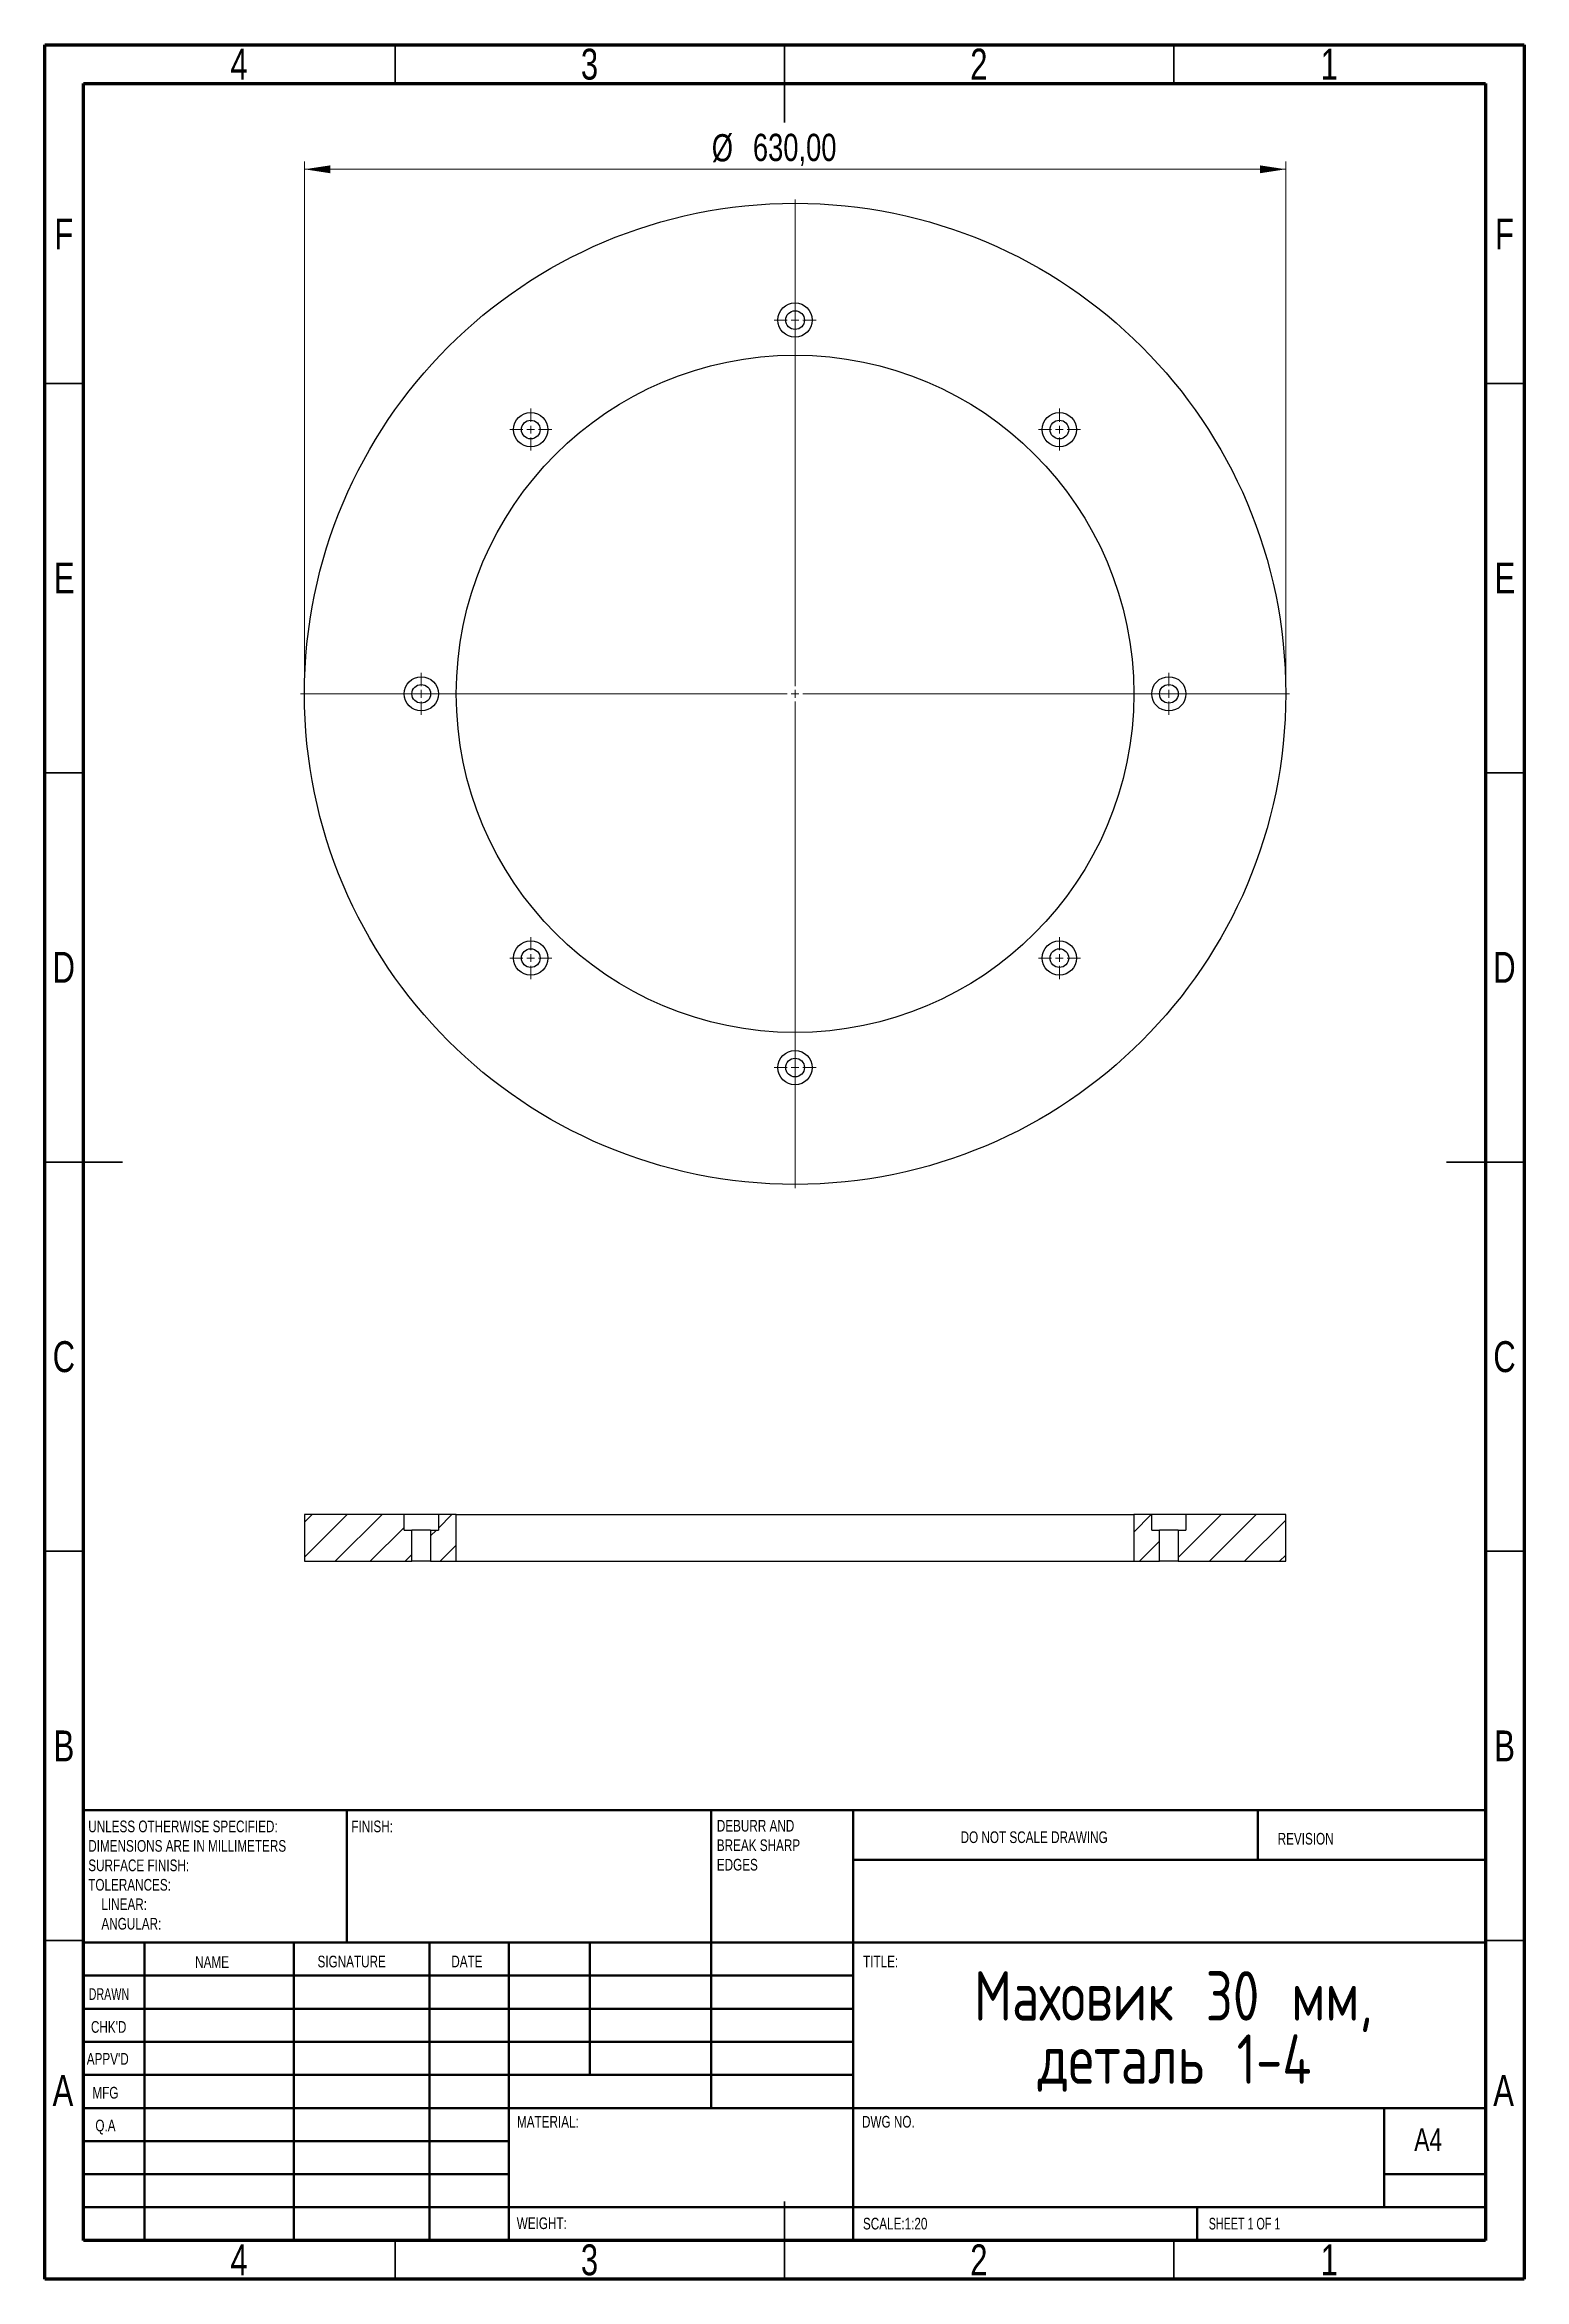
# Model space of a CAD drawing. Header units: millimetres. Extents: x 15 to 205, y 5 to 292.
import ezdxf

# ---------------------------------------------------------------- set-up
doc = ezdxf.new("R2010")
doc.units = ezdxf.units.MM
doc.styles.add('SLDTEXTSTYLE0', font='TXT', dxfattribs={"width": 0.75})
doc.styles.add('SLDTEXTSTYLE1', font='TXT', dxfattribs={"width": 0.686449})
doc.styles.add('SLDTEXTSTYLE2', font='TXT', dxfattribs={"width": 0.6875})
doc.styles.add('SLDTEXTSTYLE3', font='TXT', dxfattribs={"width": 0.75, "bigfont": 'bigfont'})
doc.dimstyles.new('SLDDIMSTYLE0', dxfattribs={"dimtxt": 3.5, "dimasz": 3.302, "dimexe": 0, "dimexo": 0.0625, "dimgap": 0.875, "dimtad": 1, "dimlfac": 5, "dimrnd": 1e-09, "dimzin": 12, "dimdsep": 46, "dimtxsty": 'SLDTEXTSTYLE0', "dimsah": 1, "dimcen": 0.09, "dimadec": 0, "dimazin": 3, "dimtfac": 1, "dimtofl": 0, "dimtmove": 0, "dimatfit": 3, "dimfxl": 1, "dimfrac": 2, "dimtolj": 1, "dimtzin": 12, "dimarcsym": 0})

# ---------------------------------------------------------------- blocks, each defined once
blk = doc.blocks.new('SW_NOTE_0')
at = {"color": 0, "linetype": 'Continuous', "lineweight": 0, "char_height": 1.5, "attachment_point": 1, "style": 'SLDTEXTSTYLE0'}
for s, insert in [('UNLESS OTHERWISE SPECIFIED:', (0, 1.93)), ('DIMENSIONS ARE IN MILLIMETERS', (0, -0.57)), ('TOLERANCES:', (0, -5.57)), ('SURFACE FINISH:', (0, -3.07)), ('LINEAR:', (1.69, -8.07)), ('ANGULAR:', (1.69, -10.57))]:
    blk.add_mtext(s, dxfattribs=dict(at, insert=insert))
blk = doc.blocks.new('SW_NOTE_0_1')
at = {"color": 0, "linetype": 'Continuous', "lineweight": 0, "char_height": 1.5, "attachment_point": 1, "style": 'SLDTEXTSTYLE0'}
for s, insert in [('DEBURR AND', (0, 1.93)), ('BREAK SHARP', (0, -0.57)), ('EDGES', (0, -3.07))]:
    blk.add_mtext(s, dxfattribs=dict(at, insert=insert))
blk = doc.blocks.new('SW_NOTE_0_2')
at = {"color": 0, "linetype": 'Continuous', "lineweight": 0, "char_height": 6.35, "attachment_point": 2, "style": 'SLDTEXTSTYLE3'}
for s, insert in [('Маховик 30 мм,', (33.34, 8.19)), ('деталь 1-4', (33.5, 0.07))]:
    blk.add_mtext(s, dxfattribs=dict(at, insert=insert))
blk = doc.blocks.new('_D')
at = {"color": 7, "linetype": 'Continuous', "lineweight": 0}
for p, q in [((48.36, 209.63), (48.36, 277)), ((48.36, 276), (174.36, 276)), ((174.36, 209.63), (174.36, 277))]:
    blk.add_line(p, q, dxfattribs=at)
at = {"color": 7, "linetype": 'Continuous', "lineweight": 18}
for points in [[(48.36, 276), (51.66, 275.49), (51.66, 276.5)], [(174.36, 276), (171.06, 276.5), (171.06, 275.49)]]:
    blk.add_solid(points, dxfattribs=at)
at = {"color": 7, "linetype": 'Continuous', "lineweight": 18, "char_height": 3.5, "attachment_point": 1, "style": 'SLDTEXTSTYLE0'}
for s, insert in [('%%c', (100.66, 280.51)), ('630,00', (105.94, 280.56))]:
    blk.add_mtext(s, dxfattribs=dict(at, insert=insert))
blk = doc.blocks.new('SW_CENTERMARKSYMBOL_0')
at = {"color": 0, "linetype": 'Continuous', "lineweight": 18}
for p, q in [((0, 1), (0, 63.5)), ((-1, 0), (-63.5, 0)), ((0, 0), (-0.5, 0)), ((0, 0), (0, 0.5)), ((0, 0), (0, -0.5)), ((0, 0), (0.5, 0)), ((1, 0), (63.5, 0)), ((0, -1), (0, -63.5))]:
    blk.add_line(p, q, dxfattribs=at)
blk = doc.blocks.new('SW_CENTERMARKSYMBOL_1')
at = {"color": 0, "linetype": 'Continuous', "lineweight": 18}
for p, q in [((-1, 0), (-2.7, 0)), ((0, 0), (-0.5, 0)), ((0, 1), (0, 2.7)), ((0, 0), (0, 0.5)), ((0, 0), (0, -0.5)), ((0, 0), (0.5, 0)), ((1, 0), (2.7, 0)), ((0, -1), (0, -2.7))]:
    blk.add_line(p, q, dxfattribs=at)
blk = doc.blocks.new('SW_CENTERMARKSYMBOL_2')
at = {"color": 0, "linetype": 'Continuous', "lineweight": 18}
for p, q in [((-1, 0), (-2.7, 0)), ((0, 0), (-0.5, 0)), ((0, 1), (0, 2.7)), ((0, 0), (0, 0.5)), ((0, 0), (0, -0.5)), ((0, 0), (0.5, 0)), ((1, 0), (2.7, 0)), ((0, -1), (0, -2.7))]:
    blk.add_line(p, q, dxfattribs=at)
blk = doc.blocks.new('SW_CENTERMARKSYMBOL_3')
at = {"color": 0, "linetype": 'Continuous', "lineweight": 18}
for p, q in [((-1, 0), (-2.7, 0)), ((0, 0), (-0.5, 0)), ((0, 1), (0, 2.7)), ((0, 0), (0, 0.5)), ((0, 0), (0, -0.5)), ((0, 0), (0.5, 0)), ((1, 0), (2.7, 0)), ((0, -1), (0, -2.7))]:
    blk.add_line(p, q, dxfattribs=at)
blk = doc.blocks.new('SW_CENTERMARKSYMBOL_4')
at = {"color": 0, "linetype": 'Continuous', "lineweight": 18}
for p, q in [((-1, 0), (-2.7, 0)), ((0, 0), (-0.5, 0)), ((0, 1), (0, 2.7)), ((0, 0), (0, 0.5)), ((0, 0), (0, -0.5)), ((0, 0), (0.5, 0)), ((1, 0), (2.7, 0)), ((0, -1), (0, -2.7))]:
    blk.add_line(p, q, dxfattribs=at)
blk = doc.blocks.new('SW_CENTERMARKSYMBOL_5')
at = {"color": 0, "linetype": 'Continuous', "lineweight": 18}
for p, q in [((-1, 0), (-2.7, 0)), ((0, 0), (-0.5, 0)), ((0, 1), (0, 2.7)), ((0, 0), (0, 0.5)), ((0, 0), (0, -0.5)), ((0, 0), (0.5, 0)), ((1, 0), (2.7, 0)), ((0, -1), (0, -2.7))]:
    blk.add_line(p, q, dxfattribs=at)
blk = doc.blocks.new('SW_CENTERMARKSYMBOL_6')
at = {"color": 0, "linetype": 'Continuous', "lineweight": 18}
for p, q in [((-1, 0), (-2.7, 0)), ((0, 0), (-0.5, 0)), ((0, 1), (0, 2.7)), ((0, 0), (0, 0.5)), ((0, 0), (0, -0.5)), ((0, 0), (0.5, 0)), ((1, 0), (2.7, 0)), ((0, -1), (0, -2.7))]:
    blk.add_line(p, q, dxfattribs=at)
blk = doc.blocks.new('SW_CENTERMARKSYMBOL_7')
at = {"color": 0, "linetype": 'Continuous', "lineweight": 18}
for p, q in [((-1, 0), (-2.7, 0)), ((0, 0), (-0.5, 0)), ((0, 1), (0, 2.7)), ((0, 0), (0, 0.5)), ((0, 0), (0, -0.5)), ((0, 0), (0.5, 0)), ((1, 0), (2.7, 0)), ((0, -1), (0, -2.7))]:
    blk.add_line(p, q, dxfattribs=at)
blk = doc.blocks.new('SW_CENTERMARKSYMBOL_8')
at = {"color": 0, "linetype": 'Continuous', "lineweight": 18}
for p, q in [((-1, 0), (-2.7, 0)), ((0, 0), (-0.5, 0)), ((0, 1), (0, 2.7)), ((0, 0), (0, 0.5)), ((0, 0), (0, -0.5)), ((0, 0), (0.5, 0)), ((1, 0), (2.7, 0)), ((0, -1), (0, -2.7))]:
    blk.add_line(p, q, dxfattribs=at)

msp = doc.modelspace()

# ---------------------------------------------------------------- hatches: boundary and pattern name
at = {"linetype": 'Continuous', "lineweight": 18}
h = msp.add_hatch(dxfattribs=at)
h.set_pattern_fill('ANSI31', style=0)
h.paths.add_polyline_path([(48.3573, 97.2203), (62.1573, 97.2203), (62.1573, 101.2203), (61.1573, 101.2203), (61.1573, 103.2203), (48.3573, 103.2203)], flags=0)
h = msp.add_hatch(dxfattribs=at)
h.set_pattern_fill('ANSI31', style=0)
h.paths.add_polyline_path([(67.8573, 97.2203), (67.8573, 103.2203), (65.5573, 103.2203), (65.5573, 101.2203), (64.5573, 101.2203), (64.5573, 97.2203)], flags=0)
h = msp.add_hatch(dxfattribs=at)
h.set_pattern_fill('ANSI31', style=0)
h.paths.add_polyline_path([(154.8573, 103.2203), (154.8573, 97.2203), (158.1573, 97.2203), (158.1573, 101.2203), (157.1573, 101.2203), (157.1573, 103.2203)], flags=0)
h = msp.add_hatch(dxfattribs=at)
h.set_pattern_fill('ANSI31', style=0)
h.paths.add_polyline_path([(160.5573, 97.2203), (174.3573, 97.2203), (174.3573, 103.2203), (161.5573, 103.2203), (161.5573, 101.2203), (160.5573, 101.2203)], flags=0)

# ---------------------------------------------------------------- linework, layer by layer
at = {"color": 7, "linetype": 'Continuous', "lineweight": 70}
for p, q in [((15, 5), (15, 292)), ((15, 292), (205, 292)), ((205, 292), (205, 5)), ((20, 10), (20, 287)), ((20, 287), (200, 287)), ((200, 287), (200, 10)), ((200, 10), (20, 10)), ((205, 5), (15, 5))]:
    msp.add_line(p, q, dxfattribs=at)
at = {"color": 7, "linetype": 'Continuous', "lineweight": 35}
for p, q in [((60, 287), (60, 292)), ((110, 292), (110, 282)), ((110, 287), (110, 292)), ((160, 287), (160, 292)), ((20, 248.5), (15, 248.5)), ((200, 248.5), (205, 248.5)), ((20, 198.5), (15, 198.5)), ((200, 198.5), (205, 198.5)), ((15, 148.5), (25, 148.5)), ((20, 148.5), (15, 148.5)), ((205, 148.5), (195, 148.5)), ((200, 148.5), (205, 148.5)), ((20, 98.5), (15, 98.5)), ((200, 98.5), (205, 98.5)), ((20, 48.5), (15, 48.5)), ((200, 48.5), (205, 48.5)), ((110, 5), (110, 15)), ((60, 10), (60, 5)), ((110, 10), (110, 5)), ((160, 10), (160, 5))]:
    msp.add_line(p, q, dxfattribs=at)
at = {"color": 7, "linetype": 'Continuous', "lineweight": 25}
for p, q in [((48.3573, 103.2203), (48.3573, 97.2203)), ((61.1573, 103.2203), (48.3573, 103.2203)), ((61.1573, 101.2203), (61.1573, 103.2203)), ((65.5573, 103.2203), (61.1573, 103.2203)), ((61.1573, 101.2203), (62.1573, 101.2203)), ((62.1573, 97.2203), (62.1573, 101.2203)), ((64.5573, 101.2203), (62.1573, 101.2203)), ((64.5573, 101.2203), (64.5573, 97.2203)), ((64.5573, 101.2203), (65.5573, 101.2203)), ((65.5573, 103.2203), (65.5573, 101.2203)), ((67.8573, 103.2203), (65.5573, 103.2203)), ((67.8573, 97.2203), (67.8573, 103.2203)), ((67.8573, 103.2203), (154.8573, 103.2203)), ((154.8573, 103.2203), (154.8573, 97.2203)), ((157.1573, 103.2203), (154.8573, 103.2203)), ((157.1573, 101.2203), (157.1573, 103.2203)), ((161.5573, 103.2203), (157.1573, 103.2203)), ((157.1573, 101.2203), (158.1573, 101.2203)), ((158.1573, 97.2203), (158.1573, 101.2203)), ((160.5573, 101.2203), (158.1573, 101.2203)), ((160.5573, 101.2203), (160.5573, 97.2203)), ((160.5573, 101.2203), (161.5573, 101.2203)), ((161.5573, 103.2203), (161.5573, 101.2203)), ((174.3573, 103.2203), (161.5573, 103.2203)), ((174.3573, 97.2203), (174.3573, 103.2203)), ((48.3573, 97.2203), (62.1573, 97.2203)), ((64.5573, 97.2203), (62.1573, 97.2203)), ((64.5573, 97.2203), (67.8573, 97.2203)), ((67.8573, 97.2203), (154.8573, 97.2203)), ((154.8573, 97.2203), (158.1573, 97.2203)), ((160.5573, 97.2203), (158.1573, 97.2203)), ((160.5573, 97.2203), (174.3573, 97.2203))]:
    msp.add_line(p, q, dxfattribs=at)
at = {"color": 7, "linetype": 'Continuous', "lineweight": 50}
for p, q in [((20, 65.25), (200, 65.25)), ((20, 65.25), (20, 10)), ((53.8, 48.25), (53.8, 65.25)), ((100.6, 65.25), (100.6, 27)), ((118.8, 65.25), (118.8, 10)), ((170.8, 58.875), (170.8, 65.25)), ((200, 58.875), (118.8, 58.875)), ((200, 48.25), (20, 48.25)), ((27.8, 48.25), (27.8, 10)), ((46.991, 48.25), (46.991, 10)), ((64.3989, 48.25), (64.3989, 10)), ((74.6, 10), (74.6, 48.25)), ((85, 31.25), (85, 48.25)), ((118.8, 44), (20, 44)), ((118.8, 39.75), (20, 39.75)), ((118.8, 35.5), (20, 35.5)), ((118.8, 31.25), (20, 31.25)), ((74.6, 27), (20, 27)), ((74.6, 27), (200, 27)), ((187, 14.25), (187, 27)), ((74.6, 22.7499), (20, 22.7499)), ((74.6, 18.5), (20, 18.5)), ((200, 18.5), (187, 18.5)), ((20, 14.25), (200, 14.25)), ((163, 10), (163, 14.25))]:
    msp.add_line(p, q, dxfattribs=at)
at = {"color": 7, "linetype": 'Continuous', "lineweight": 25}
for centre, radius in [((111.3573, 208.6288), 63), ((111.3573, 256.6288), 2.2), ((111.3573, 256.6288), 1.2), ((111.3573, 208.6288), 43.5), ((77.4161, 242.5699), 2.2), ((145.2984, 242.5699), 2.2), ((77.4161, 242.5699), 1.2), ((145.2984, 242.5699), 1.2), ((63.3573, 208.6288), 2.2), ((63.3573, 208.6288), 1.2), ((159.3573, 208.6288), 2.2), ((159.3573, 208.6288), 1.2), ((77.4161, 174.6877), 2.2), ((77.4161, 174.6877), 1.2), ((145.2984, 174.6877), 2.2), ((145.2984, 174.6877), 1.2), ((111.3573, 160.6288), 2.2), ((111.3573, 160.6288), 1.2)]:
    msp.add_circle(centre, radius, dxfattribs=at)

# ---------------------------------------------------------------- block references
at = {"color": 7, "linetype": 'Continuous', "lineweight": 0}
for name, p in [('SW_CENTERMARKSYMBOL_0', (111.3573, 208.6288)), ('SW_CENTERMARKSYMBOL_8', (111.3573, 256.6288)), ('SW_CENTERMARKSYMBOL_1', (77.4161, 242.5699)), ('SW_CENTERMARKSYMBOL_7', (145.2984, 242.5699)), ('SW_CENTERMARKSYMBOL_2', (63.3573, 208.6288)), ('SW_CENTERMARKSYMBOL_6', (159.3573, 208.6288)), ('SW_CENTERMARKSYMBOL_3', (77.4161, 174.6877)), ('SW_CENTERMARKSYMBOL_5', (145.2984, 174.6877)), ('SW_CENTERMARKSYMBOL_4', (111.3573, 160.6288)), ('SW_NOTE_0', (20.5937, 61.9874)), ('SW_NOTE_0_1', (101.3092, 62.0695)), ('SW_NOTE_0_2', (126.593, 36.3861))]:
    msp.add_blockref(name, p, dxfattribs=at)

# ---------------------------------------------------------------- texts
for s, insert, char_height, attachment_point, style in [('4', (39.96, 291.4873), 3.9688, 2, 'SLDTEXTSTYLE0'), ('3', (84.96, 291.4873), 3.9688, 2, 'SLDTEXTSTYLE0'), ('2', (134.96, 291.4873), 3.9688, 2, 'SLDTEXTSTYLE0'), ('1', (179.96, 291.4873), 3.9688, 2, 'SLDTEXTSTYLE0'), ('F', (17.4577, 269.6765), 3.9688, 2, 'SLDTEXTSTYLE0'), ('F', (202.4577, 269.6765), 3.9688, 2, 'SLDTEXTSTYLE0'), ('E', (17.5078, 225.4873), 3.9688, 2, 'SLDTEXTSTYLE0'), ('E', (202.5078, 225.4873), 3.9688, 2, 'SLDTEXTSTYLE0'), ('D', (17.4527, 175.4873), 3.9688, 2, 'SLDTEXTSTYLE0'), ('D', (202.4527, 175.4873), 3.9688, 2, 'SLDTEXTSTYLE0'), ('C', (17.4587, 125.4873), 3.9688, 2, 'SLDTEXTSTYLE0'), ('C', (202.4587, 125.4873), 3.9688, 2, 'SLDTEXTSTYLE0'), ('B', (17.4706, 75.4873), 3.9688, 2, 'SLDTEXTSTYLE0'), ('B', (202.4706, 75.4873), 3.9688, 2, 'SLDTEXTSTYLE0'), ('FINISH:', (54.3713, 63.9193), 1.5, 1, 'SLDTEXTSTYLE0'), ('DO NOT SCALE DRAWING', (132.6146, 62.533), 1.5, 1, 'SLDTEXTSTYLE0'), ('REVISION', (173.3276, 62.3349), 1.5, 1, 'SLDTEXTSTYLE0'), ('NAME', (34.3222, 46.5015), 1.5, 1, 'SLDTEXTSTYLE0'), ('SIGNATURE', (50.0336, 46.5618), 1.5, 1, 'SLDTEXTSTYLE0'), ('DATE', (67.2147, 46.5762), 1.5, 1, 'SLDTEXTSTYLE0'), ('TITLE:', (120.0902, 46.5762), 1.5, 1, 'SLDTEXTSTYLE0'), ('DRAWN', (20.6434, 42.3848), 1.5, 1, 'SLDTEXTSTYLE1'), ("CHK'D", (20.9392, 38.1619), 1.5, 1, 'SLDTEXTSTYLE0'), ("APPV'D", (20.4017, 34.0659), 1.5, 1, 'SLDTEXTSTYLE0'), ('A', (17.3397, 31.2373), 3.9688, 2, 'SLDTEXTSTYLE0'), ('MFG', (21.124, 29.7158), 1.5, 1, 'SLDTEXTSTYLE0'), ('A', (202.3397, 31.2373), 3.9688, 2, 'SLDTEXTSTYLE0'), ('MATERIAL:', (75.6459, 25.9861), 1.5, 1, 'SLDTEXTSTYLE0'), ('DWG NO.', (119.953, 25.9861), 1.5, 1, 'SLDTEXTSTYLE0'), ('Q.A', (21.509, 25.5047), 1.5, 1, 'SLDTEXTSTYLE0'), ('A4', (190.8712, 24.4064), 2.91042, 1, 'SLDTEXTSTYLE0'), ('WEIGHT:', (75.6178, 12.9493), 1.4986, 1, 'SLDTEXTSTYLE0'), ('SCALE:1:20', (120.074, 12.9001), 1.5, 1, 'SLDTEXTSTYLE0'), ('SHEET 1 OF 1', (164.4783, 12.9001), 1.5, 1, 'SLDTEXTSTYLE2'), ('4', (39.96, 9.4873), 3.9688, 2, 'SLDTEXTSTYLE0'), ('3', (84.96, 9.4873), 3.9688, 2, 'SLDTEXTSTYLE0'), ('2', (134.96, 9.4873), 3.9688, 2, 'SLDTEXTSTYLE0'), ('1', (179.96, 9.4873), 3.9688, 2, 'SLDTEXTSTYLE0')]:
    msp.add_mtext(s, dxfattribs=dict(at, insert=insert, char_height=char_height, attachment_point=attachment_point, style=style))

# ---------------------------------------------------------------- dimensions: what is measured, and where the dimension line sits
at = {"color": 7, "linetype": 'Continuous', "lineweight": 18}
dim = msp.add_linear_dim(base=(174.3573, 275.9958), p1=(48.3573, 208.6288), p2=(174.3573, 208.6288), text='%%c<>', dimstyle='SLDDIMSTYLE0', dxfattribs=at)
dim.commit()
dim.dimension.update_dxf_attribs({"geometry": '_D', "text_midpoint": (110.4084, 275.9958), "dimtype": 160})

doc.saveas('drawing.dxf')
